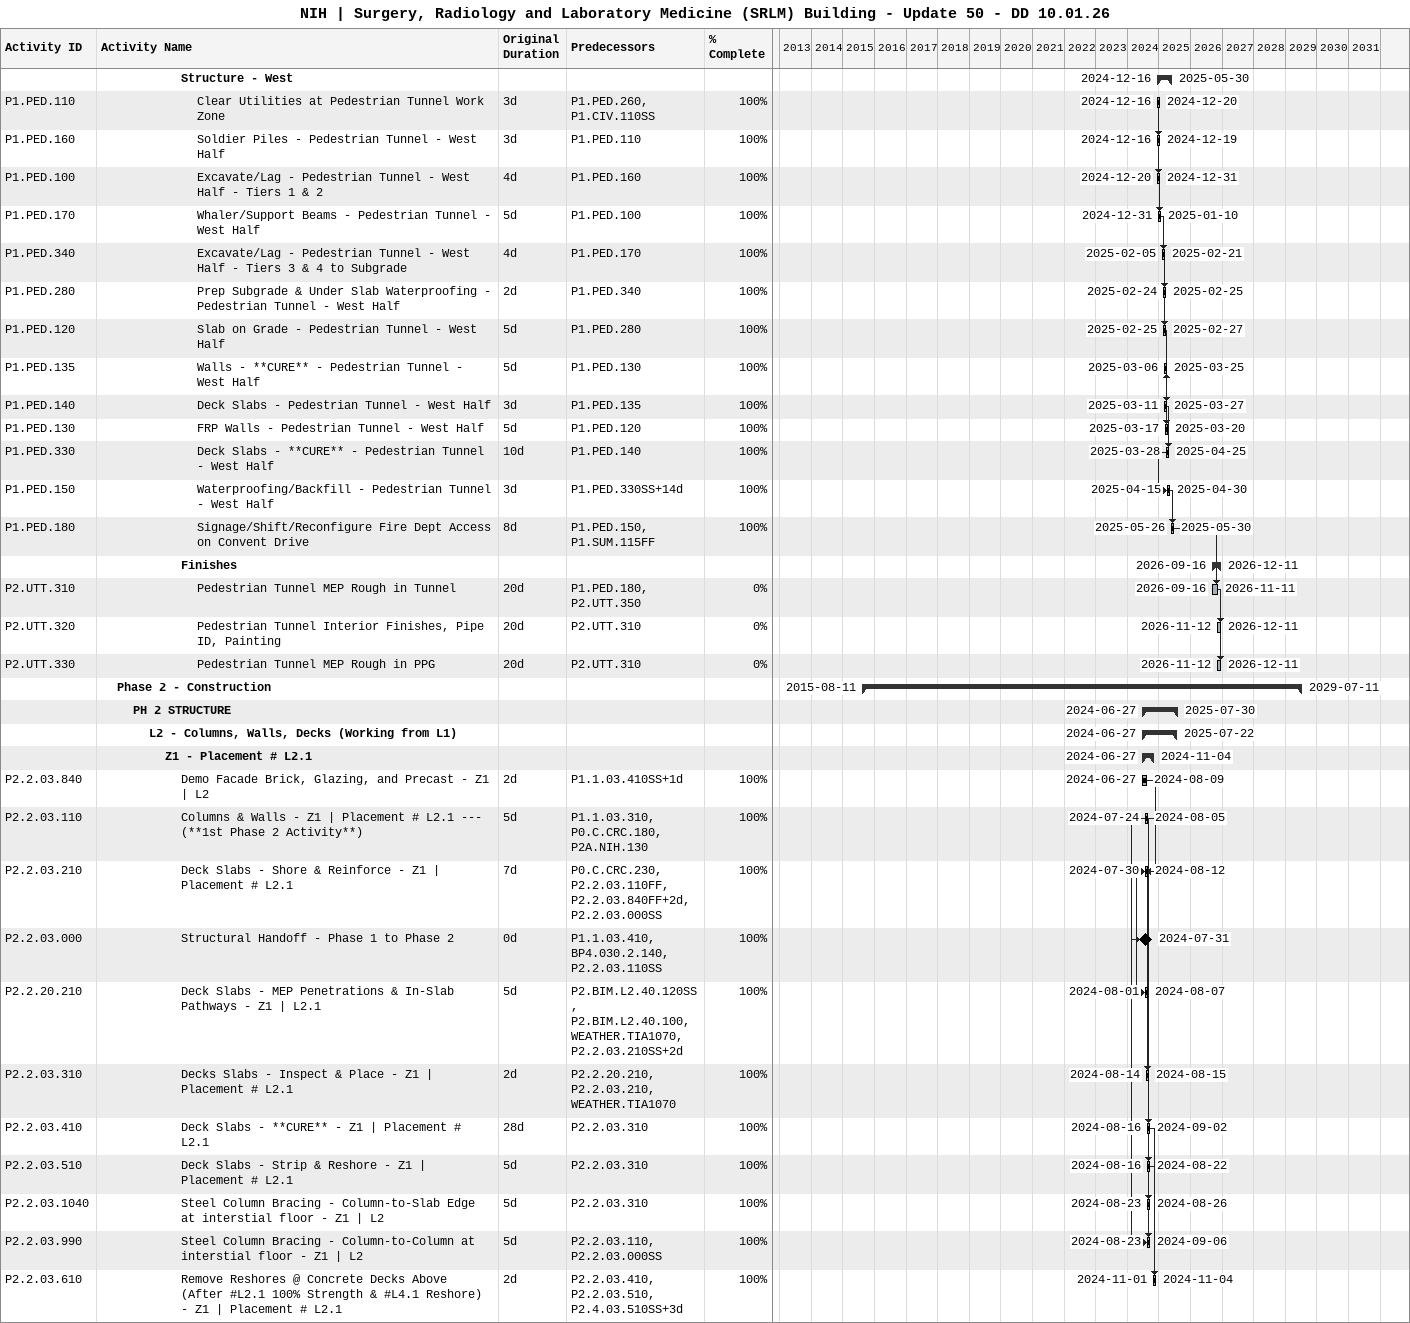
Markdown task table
NIH | Surgery, Radiology and Laboratory Medicine (SRLM) Building - Update 50 - DD 10.01.26

| ID | Level | Task | Original duration | Start | Finish | Predecessors | % complete |
|---|---|---|---|---|---|---|---|
|  | 6 | **Structure - West** |  | 2024-12-16 | 2025-05-30 |  |  |
| P1.PED.110 | 7 | Clear Utilities at Pedestrian Tunnel Work Zone | 3d | 2024-12-16 | 2024-12-20 | P1.PED.260, P1.CIV.110SS | 100 |
| P1.PED.160 | 7 | Soldier Piles - Pedestrian Tunnel - West Half | 3d | 2024-12-16 | 2024-12-19 | P1.PED.110 | 100 |
| P1.PED.100 | 7 | Excavate/Lag - Pedestrian Tunnel - West Half - Tiers 1 & 2 | 4d | 2024-12-20 | 2024-12-31 | P1.PED.160 | 100 |
| P1.PED.170 | 7 | Whaler/Support Beams - Pedestrian Tunnel - West Half | 5d | 2024-12-31 | 2025-01-10 | P1.PED.100 | 100 |
| P1.PED.340 | 7 | Excavate/Lag - Pedestrian Tunnel - West Half - Tiers 3 & 4 to Subgrade | 4d | 2025-02-05 | 2025-02-21 | P1.PED.170 | 100 |
| P1.PED.280 | 7 | Prep Subgrade & Under Slab Waterproofing - Pedestrian Tunnel - West Half | 2d | 2025-02-24 | 2025-02-25 | P1.PED.340 | 100 |
| P1.PED.120 | 7 | Slab on Grade - Pedestrian Tunnel - West Half | 5d | 2025-02-25 | 2025-02-27 | P1.PED.280 | 100 |
| P1.PED.135 | 7 | Walls - **CURE** - Pedestrian Tunnel - West Half | 5d | 2025-03-06 | 2025-03-25 | P1.PED.130 | 100 |
| P1.PED.140 | 7 | Deck Slabs - Pedestrian Tunnel - West Half | 3d | 2025-03-11 | 2025-03-27 | P1.PED.135 | 100 |
| P1.PED.130 | 7 | FRP Walls - Pedestrian Tunnel - West Half | 5d | 2025-03-17 | 2025-03-20 | P1.PED.120 | 100 |
| P1.PED.330 | 7 | Deck Slabs - **CURE** - Pedestrian Tunnel - West Half | 10d | 2025-03-28 | 2025-04-25 | P1.PED.140 | 100 |
| P1.PED.150 | 7 | Waterproofing/Backfill - Pedestrian Tunnel - West Half | 3d | 2025-04-15 | 2025-04-30 | P1.PED.330SS+14d | 100 |
| P1.PED.180 | 7 | Signage/Shift/Reconfigure Fire Dept Access on Convent Drive | 8d | 2025-05-26 | 2025-05-30 | P1.PED.150, P1.SUM.115FF | 100 |
|  | 6 | **Finishes** |  | 2026-09-16 | 2026-12-11 |  |  |
| P2.UTT.310 | 7 | Pedestrian Tunnel MEP Rough in Tunnel | 20d | 2026-09-16 | 2026-11-11 | P1.PED.180, P2.UTT.350 | 0 |
| P2.UTT.320 | 7 | Pedestrian Tunnel Interior Finishes, Pipe ID, Painting | 20d | 2026-11-12 | 2026-12-11 | P2.UTT.310 | 0 |
| P2.UTT.330 | 7 | Pedestrian Tunnel MEP Rough in PPG | 20d | 2026-11-12 | 2026-12-11 | P2.UTT.310 | 0 |
|  | 2 | **Phase 2 - Construction** |  | 2015-08-11 | 2029-07-11 |  |  |
|  | 3 | **PH 2 STRUCTURE** |  | 2024-06-27 | 2025-07-30 |  |  |
|  | 4 | **L2 - Columns, Walls, Decks (Working from L1)** |  | 2024-06-27 | 2025-07-22 |  |  |
|  | 5 | **Z1 - Placement # L2.1** |  | 2024-06-27 | 2024-11-04 |  |  |
| P2.2.03.840 | 6 | Demo Facade Brick, Glazing, and Precast - Z1 \| L2 | 2d | 2024-06-27 | 2024-08-09 | P1.1.03.410SS+1d | 100 |
| P2.2.03.110 | 6 | Columns & Walls - Z1 \| Placement # L2.1 --- (**1st Phase 2 Activity**) | 5d | 2024-07-24 | 2024-08-05 | P1.1.03.310, P0.C.CRC.180, P2A.NIH.130 | 100 |
| P2.2.03.210 | 6 | Deck Slabs - Shore & Reinforce - Z1 \| Placement # L2.1 | 7d | 2024-07-30 | 2024-08-12 | P0.C.CRC.230, P2.2.03.110FF, P2.2.03.840FF+2d, P2.2.03.000SS | 100 |
| P2.2.03.000 | 6 | Structural Handoff - Phase 1 to Phase 2 | 0d | 2024-07-31 | 2024-07-31 | P1.1.03.410, BP4.030.2.140, P2.2.03.110SS | 100 |
| P2.2.20.210 | 6 | Deck Slabs - MEP Penetrations & In-Slab Pathways - Z1 \| L2.1 | 5d | 2024-08-01 | 2024-08-07 | P2.BIM.L2.40.120SS, P2.BIM.L2.40.100, WEATHER.TIA1070, P2.2.03.210SS+2d | 100 |
| P2.2.03.310 | 6 | Decks Slabs - Inspect & Place - Z1 \| Placement # L2.1 | 2d | 2024-08-14 | 2024-08-15 | P2.2.20.210, P2.2.03.210, WEATHER.TIA1070 | 100 |
| P2.2.03.410 | 6 | Deck Slabs - **CURE** - Z1 \| Placement # L2.1 | 28d | 2024-08-16 | 2024-09-02 | P2.2.03.310 | 100 |
| P2.2.03.510 | 6 | Deck Slabs - Strip & Reshore - Z1 \| Placement # L2.1 | 5d | 2024-08-16 | 2024-08-22 | P2.2.03.310 | 100 |
| P2.2.03.1040 | 6 | Steel Column Bracing - Column-to-Slab Edge at interstial floor - Z1 \| L2 | 5d | 2024-08-23 | 2024-08-26 | P2.2.03.310 | 100 |
| P2.2.03.990 | 6 | Steel Column Bracing - Column-to-Column at interstial floor - Z1 \| L2 | 5d | 2024-08-23 | 2024-09-06 | P2.2.03.110, P2.2.03.000SS | 100 |
| P2.2.03.610 | 6 | Remove Reshores @ Concrete Decks Above (After #L2.1 100% Strength & #L4.1 Reshore) - Z1 \| Placement # L2.1 | 2d | 2024-11-01 | 2024-11-04 | P2.2.03.410, P2.2.03.510, P2.4.03.510SS+3d | 100 |
